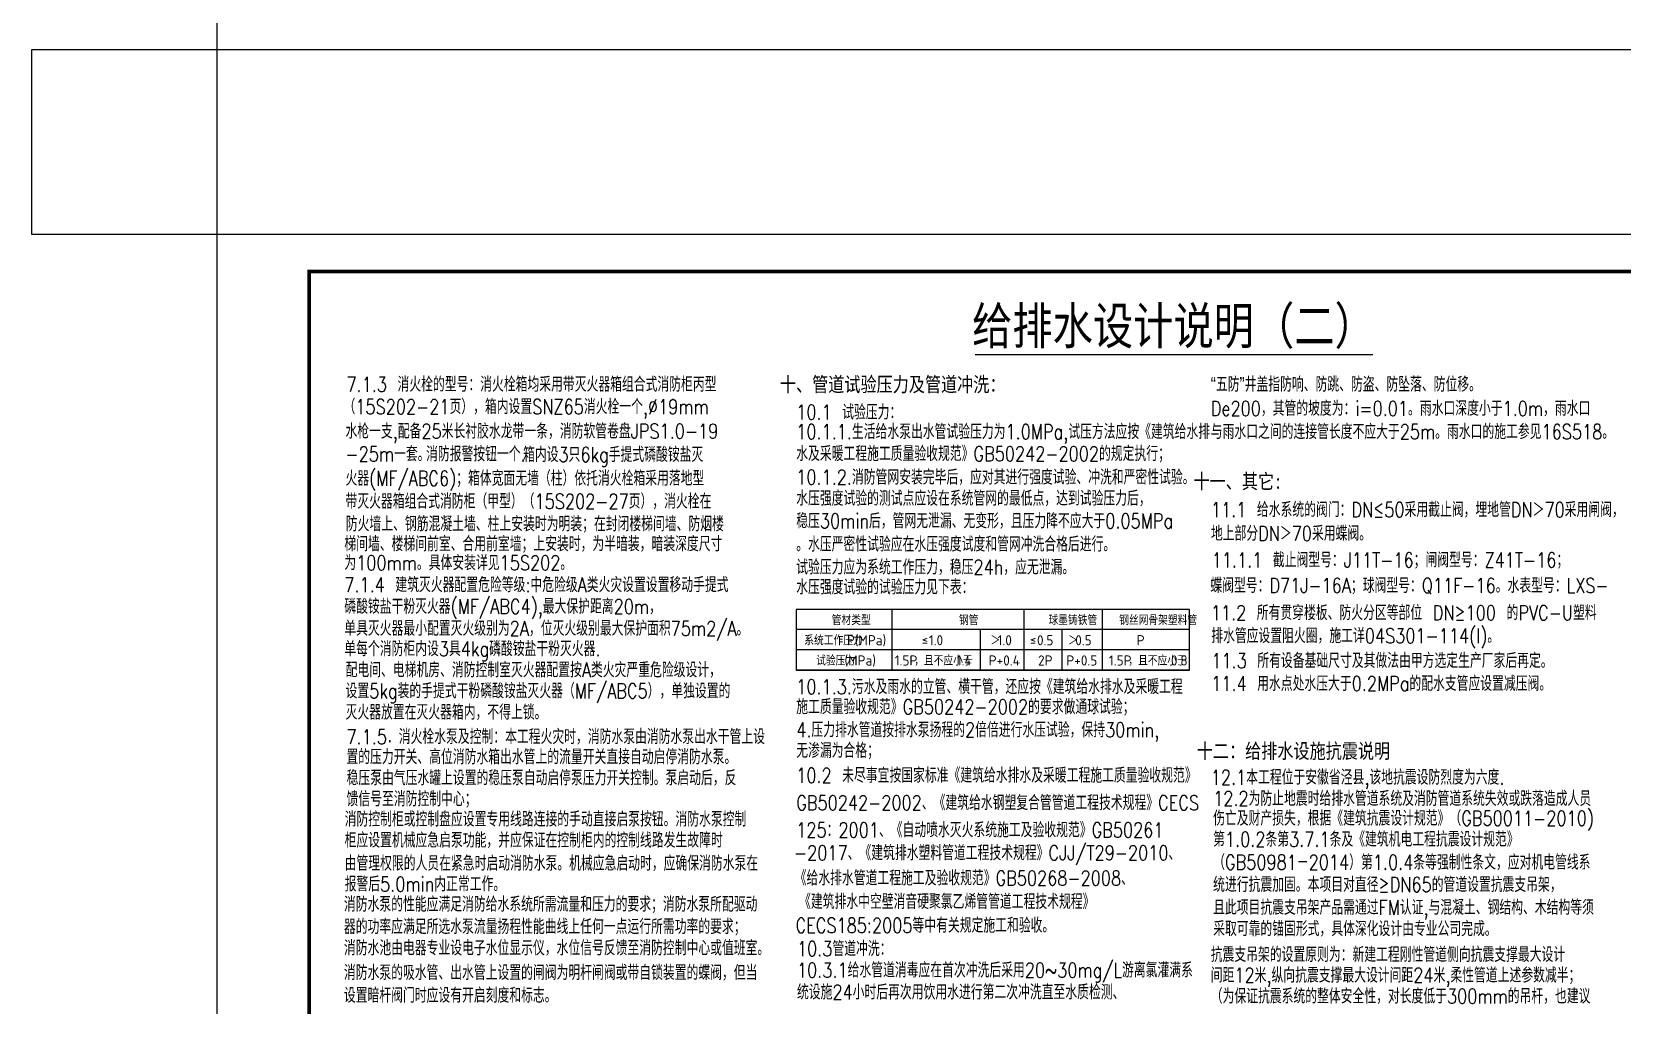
# Model space of a CAD drawing. Extents: x -191212 to 1245715665, y -234495 to 250873.
# Drawn here: x 148538 to 191541, y 136607 to 162908 of the extents above; entities that cross this region are included whole.
import ezdxf

# ---------------------------------------------------------------- set-up
doc = ezdxf.new("R2010")
doc.units = 0
doc.header["$LTSCALE"] = 500
doc.layers.get('0').update_dxf_attribs({"linetype": 'CONTINUOUS'})
for name, color, linetype in [('PUB_TITLE', 4, 'CONTINUOUS'), ('TWT_SYMB', 3, 'CONTINUOUS'), ('TWT_TEXT', 7, 'CONTINUOUS'), ('TWT_TITLE', 7, 'CONTINUOUS'), ('说明图层', 144, 'CONTINUOUS')]:
    doc.layers.add(name, color=color, linetype=linetype)
doc.styles.add('-黑体', font='simhei.ttf', dxfattribs={"width": 0.8})
doc.styles.add('_HZTXT', font='txt.shx', dxfattribs={"width": 0.8, "bigfont": 'hztxt.shx'})
doc.styles.add('HZ', font='txt', dxfattribs={"bigfont": 'hztxt'})
doc.styles.get("Standard").update_dxf_attribs({"font": 'tssdeng.shx', "width": 0.7, "bigfont": 'hztxt.shx'})

# ---------------------------------------------------------------- blocks, each defined once
blk = doc.blocks.new('gewgew')
at = {"layer": 'PUB_TITLE', "color": 7}
for p, q in [((-147634, -211736), (-147634, -214476)), ((-141678, -211736), (-141678, -214476)), ((-138143, -211736), (-138143, -214476)), ((-134197, -212649), (-151953, -212649)), ((-143641, -212649), (-143641, -214476)), ((-139953, -212649), (-139953, -214476)), ((-134197, -213563), (-151953, -213563)), ((-134197, -214476), (-151953, -214476))]:
    blk.add_line(p, q, dxfattribs=at)
blk.add_lwpolyline([(-151953, -211736), (-151953, -214476), (-134197, -214476), (-134197, -211736)], close=True, dxfattribs=at)
for s, height, p in [('管材类型', 440.6, (-150351, -212444)), ('钢管', 440.6, (-144606, -212444)), ('球墨铸铁管', 440.6, (-140562, -212444)), ('钢丝网骨架塑料管', 440.6, (-137371, -212444)), ('系统工作压力', 440.6, (-151592, -213357)), ('P(MPa)', 456.8, (-149668, -213357)), ('≤', 441, (-146285, -213357)), ('1.0', 456.8, (-145964, -213357)), ('＞', 441, (-143181, -213357)), ('1.0', 456.8, (-142860, -213357)), ('≤', 441, (-141403, -213357)), ('0.5', 456.8, (-141082, -213357)), ('＞', 441, (-139675, -213357)), ('0.5', 456.8, (-139354, -213357)), ('P', 457, (-136577, -213357)), ('试验压力', 440.6, (-151055, -214271)), ('(MPa)', 456.8, (-149772, -214271)), ('1.5P', 456.8, (-147504, -214271)), ('，且不应小于', 440.6, (-146628, -214271)), ('1.4', 456.8, (-144704, -214271)), ('P+0.4', 456.8, (-143262, -214271)), ('2P', 456.8, (-141033, -214271)), ('P+0.5', 456.8, (-139756, -214271)), ('1.5P', 456.8, (-137832, -214271)), ('，且不应小于', 440.6, (-136957, -214271)), ('0.8', 456.8, (-135033, -214271))]:
    blk.add_text(s, height=height, dxfattribs=at).set_placement(p)

msp = doc.modelspace()

# ---------------------------------------------------------------- linework, layer by layer
msp.add_lwpolyline([(153538.4, 157433.3), (148538.4, 157433.3), (148538.4, 162433.3), (153538.4, 162433.3)], close=True)
at = {"layer": 'TWT_SYMB'}
msp.add_line((174048, 154191.7), (184795.7, 154191.7), dxfattribs=at)
at = {"layer": 'TWT_TITLE', "color": 4}
for points in [[(153538.4, 162433.3), (212938.4, 162433.3), (212938.4, 204433.3), (153538.4, 204433.3)], [(153538.4, 115433.3), (212938.4, 115433.3), (212938.4, 157433.3), (153538.4, 157433.3)]]:
    msp.add_lwpolyline(points, close=True, dxfattribs=at)
at = {"layer": 'TWT_TITLE', "color": 4, "const_width": 100}
msp.add_lwpolyline([(156038.4, 116433.3), (211938.4, 116433.3), (211938.4, 156433.3), (156038.4, 156433.3)], close=True, dxfattribs=at)

# ---------------------------------------------------------------- block references
at = {"color": 1, "xscale": 0.5987520000000001, "yscale": 0.5987520000000001, "zscale": 0.5987520000000001}
msp.add_blockref('gewgew', (260190.4, 274079.4), dxfattribs=at)

# ---------------------------------------------------------------- texts
at = {"layer": 'TWT_TEXT', "style": '-黑体', "width": 0.8}
msp.add_text('给排水设计说明（二）', height=997.92, dxfattribs=at).set_placement((173963.1, 154467.8))
at = {"layer": '说明图层', "color": 7, "width": 0.8}
for s, height, style, p in [('7.1.3 消火栓的型号：消火栓箱均采用带灭火器箱组合式消防柜丙型', 399.289, '_HZTXT', (157046.5, 153182.5)), ('十、管道试验压力及管道冲洗：', 399.289, '-黑体', (168766.5, 153182.5)), ('“五防”井盖指防响、防跳、防盗、防坠落、防位移。', 399.289, '_HZTXT', (180416.3, 153182.5)), ('（15S202-21页），箱内设置SNZ65消火栓一个,%%C19mm', 399.289, '_HZTXT', (156966.7, 152578.6)), ('10.1 试验压力：', 399.29, '_HZTXT', (169208.2, 152429.9)), ('De200，其管的坡度为：i=0.01。雨水口深度小于1.0m，雨水口', 399.289, '_HZTXT', (180416.3, 152532)), ('水枪一支,配备25米长衬胶水龙带一条，消防软管卷盘JPS1.0-19', 399.289, '_HZTXT', (157020.4, 151916.5)), ('10.1.1.生活给水泵出水管试验压力为1.0MPa,试压方法应按《建筑给水排', 399.289, 'HZ', (169208.2, 151902.8)), ('与雨水口之间的连接管长度不应大于25m。雨水口的施工参见16S518。', 399.289, '_HZTXT', (180416.3, 151903)), ('-25m一套。', 399.29, '_HZTXT', (157020.4, 151300.3)), ('箱内设3只6kg手提式磷酸铵盐灭', 399.289, '_HZTXT', (161820.8, 151284.1)), ('水及采暖工程施工质量验收规范》GB50242-2002的规定执行；', 399.289, 'HZ', (169208.2, 151308.2)), ('火器(MF/ABC6)；箱体宽面无墙（柱）依托消火栓箱采用落地型', 399.289, '_HZTXT', (157020.4, 150642.9)), ('10.1.2.消防管网安装完毕后，应对其进行强度试验、冲洗和严密性试验。', 399.289, 'HZ', (169208.2, 150673.3)), ('十一、其它:', 399.29, '-黑体', (179950.1, 150561.9)), ('水压强度试验的测试点应设在系统管网的最低点，达到试验压力后，', 399.289, 'HZ', (169208.2, 150101.6)), ('带灭火器箱组合式消防柜（甲型）（15S202-27页），消火栓在', 399.289, '_HZTXT', (157020.4, 150022.1)), ('11.1 给水系统的阀门：DN≤50采用截止阀，埋地管DN＞70采用闸阀，', 399.289, '_HZTXT', (180420.8, 149796)), ('防火墙上、钢筋混凝土墙、柱上安装时为明装；在封闭楼梯间墙、防烟楼', 399.289, '_HZTXT', (157029.9, 149411.2)), ('稳压30min后，管网无泄漏、无变形，且压力降不应大于0.05MPa', 399.289, 'HZ', (169208.2, 149491.2)), ('梯间墙、楼梯间前室、合用前室墙；上安装时，为半暗装，暗装深度尺寸', 399.289, '_HZTXT', (156989.4, 148870.8)), ('。水压严密性试验应在水压强度试度和管网冲洗合格后进行。', 399.289, 'HZ', (169208.2, 148862.5)), ('地上部分DN＞70采用蝶阀。', 399.289, '_HZTXT', (180420.8, 149154.4)), ('为100mm。具体安装详见15S202。    ', 399.289, '_HZTXT', (156989.4, 148360.6)), ('11.1.1 截止阀型号：J11T-16；闸阀型号：Z41T-16；', 399.289, '_HZTXT', (180442.1, 148436.1)), ('试验压力应为系统工作压力，稳压24h，应无泄漏。', 399.289, 'HZ', (169208.2, 148242.1)), ('7.1.4 建筑灭火器配置危险等级:中危险级A类火灾设置设置移动手提式', 399.289, '_HZTXT', (156989.4, 147765.6)), ('水压强度试验的试验压力见下表：', 399.289, 'HZ', (169208.2, 147704.5)), ('蝶阀型号：D71J-16A；球阀型号：Q11F-16。水表型号：LXS-', 399.289, '_HZTXT', (180405.1, 147746.7)), ('磷酸铵盐干粉灭火器(MF/ABC4),最大保护距离20m，', 399.289, '_HZTXT', (156988.2, 147180.3)), ('11.2 所有贯穿楼板、防火分区等部位 DN≥100 的PVC-U塑料', 399.289, '_HZTXT', (180417.4, 147010.1)), ('单具灭火器最小配置灭火级别为2A，位灭火级别最大保护面积75m2/A。', 399.289, '_HZTXT', (156988.2, 146587.9)), ('排水管应设置阻火圈，施工详04S301-114(I)。', 399.289, '_HZTXT', (180429.8, 146388.3)), ('单每个消防柜内设3具4kg磷酸铵盐干粉灭火器.', 399.289, '_HZTXT', (156988.2, 146036.7)), ('配电间、电梯机房、消防控制室灭火器配置按A类火灾严重危险级设计，', 399.289, '_HZTXT', (157022.7, 145465.5)), ('11.3 所有设备基础尺寸及其做法由甲方选定生产厂家后再定。', 399.289, '_HZTXT', (180431.9, 145715.4)), ('设置5kg装的手提式干粉磷酸铵盐灭火器（MF/ABC5），单独设置的', 399.289, '_HZTXT', (157022.7, 144897.9)), ('10.1.3.污水及雨水的立管、横干管，还应按《建筑给水排水及采暖工程', 399.289, 'HZ', (169208.2, 145011.4)), ('11.4 用水点处水压大于0.2MPa的配水支管应设置减压阀。', 399.289, '_HZTXT', (180428.4, 145096.9)), ('灭火器放置在灭火器箱内，不得上锁。', 399.289, '_HZTXT', (157022.7, 144322)), ('施工质量验收规范》GB50242-2002的要求做通球试验；', 399.289, 'HZ', (169208.2, 144468.7)), ('7.1.5．消火栓水泵及控制：本工程火灾时，消防水泵由消防水泵出水干管上设', 399.289, '_HZTXT', (157046.5, 143660.9)), ('4.压力排水管道按排水泵扬程的2倍倍进行水压试验，保持30min,', 399.289, 'HZ', (169208.2, 143846.7)), ('无渗漏为合格；', 399.29, 'HZ', (169208.2, 143285.8)), ('十二：给排水设施抗震说明', 399.289, '-黑体', (180038.6, 143275.9)), ('置的压力开关、高位消防水箱出水管上的流量开关直接自动启停消防水泵。', 399.289, '_HZTXT', (157046.5, 143115.3)), ('稳压泵由气压水罐上设置的稳压泵自动启停泵压力开关控制。泵启动后，反', 399.289, '_HZTXT', (157049.4, 142546.9)), ('10.2 未尽事宜按国家标准《建筑给水排水及采暖工程施工质量验收规范》', 399.289, '_HZTXT', (169208.2, 142617)), ('12.1本工程位于安徽省泾县,该地抗震设防烈度为六度.', 399.289, 'HZ', (180416.3, 142564)), ('馈信号至消防控制中心；', 399.289, '_HZTXT', (157049.4, 141978.5)), ('12.2为防止地震时给排水管道系统及消防管道系统失效或跌落造成人员', 399.289, 'HZ', (180481.1, 141988.8)), ('GB50242-2002、《建筑给水钢塑复合管管道工程技术规程》CECS', 399.289, '_HZTXT', (169208.2, 141876.7)), ('伤亡及财产损失，根据《建筑抗震设计规范》（GB50011-2010)', 399.289, 'HZ', (180481.1, 141456.6)), ('消防控制柜或控制盘应设置专用线路连接的手动直接启泵按钮。消防水泵控制', 399.289, '_HZTXT', (156997.9, 141431.7)), ('125：2001、《自动喷水灭火系统施工及验收规范》GB50261', 399.289, '_HZTXT', (169208.2, 141140.9)), ('柜应设置机械应急启泵功能，并应保证在控制柜内的控制线路发生故障时', 399.289, '_HZTXT', (156997.9, 140863.3)), ('第1.0.2条第3.7.1条及《建筑机电工程抗震设计规范》', 399.289, 'HZ', (180481.1, 140888.6)), ('由管理权限的人员在紧急时启动消防水泵。机械应急启动时，应确保消防水泵在', 399.289, '_HZTXT', (156997.9, 140238.8)), ('-2017、《建筑排水塑料管道工程技术规程》CJJ/T29-2010、', 399.289, '_HZTXT', (169146.7, 140521.2)), ('（GB50981－2014）第1.0.4条等强制性条文，应对机电管线系', 399.289, 'HZ', (180481.1, 140267.4)), ('《给水排水管道工程施工及验收规范》GB50268-2008、', 399.289, '_HZTXT', (169166.8, 139841.5)), ('报警后5.0min内正常工作。', 399.289, '_HZTXT', (156997.9, 139678.7)), ('统进行抗震加固。本项目对直径≥DN65的管道设置抗震支吊架，', 399.289, 'HZ', (180481.1, 139664.1)), ('消防水泵的性能应满足消防给水系统所需流量和压力的要求；消防水泵所配驱动', 399.289, '_HZTXT', (156977.9, 139133)), (' 《建筑排水中空壁消音硬聚氯乙烯管管道工程技术规程》', 399.289, '_HZTXT', (169000.1, 139204.9)), ('且此项目抗震支吊架产品需通过FM认证,与混凝土、钢结构、木结构等须', 399.289, 'HZ', (180481.1, 139047.5)), ('器的功率应满足所选水泵流量扬程性能曲线上任何一点运行所需功率的要求；', 399.289, '_HZTXT', (156977.9, 138527.6)), ('CECS185:2005等中有关规定施工和验收。', 399.289, '_HZTXT', (169189.1, 138563.6)), ('采取可靠的锚固形式，具体深化设计由专业公司完成。', 399.289, 'HZ', (180481.1, 138470.7)), ('消防水池由电器专业设电子水位显示仪，水位信号反馈至消防控制中心或值班室。', 399.289, '_HZTXT', (156977.9, 137952.1)), ('10.3管道冲洗：', 399.29, '_HZTXT', (169228.1, 137932.5)), ('抗震支吊架的设置原则为：新建工程刚性管道侧向抗震支撑最大设计', 399.289, '_HZTXT', (180416.3, 137773.4)), ('消防水泵的吸水管、出水管上设置的闸阀为明杆闸阀或带自锁装置的蝶阀，但当', 399.289, '_HZTXT', (156977.9, 137285.6)), ('10.3.1给水管道消毒应在首次冲洗后采用20~30mg/L游离氯灌满系', 399.289, '_HZTXT', (169228.1, 137354.1)), ('间距12米,纵向抗震支撑最大设计间距24米,柔性管道上述参数减半；', 399.289, '_HZTXT', (180416.3, 137215.4)), ('统设施24小时后再次用饮用水进行第二次冲洗直至水质检测、', 399.289, '_HZTXT', (169228.1, 136759.9)), ('设置暗杆阀门时应设有开启刻度和标志。', 399.289, '_HZTXT', (156977.9, 136671.9)), ('（为保证抗震系统的整体安全性，对长度低于300mm的吊杆，也建议', 399.289, '_HZTXT', (180416.3, 136649.9))]:
    msp.add_text(s, height=height, rotation=360, dxfattribs=dict(at, style=style)).set_placement(p)
at = {"layer": '说明图层', "color": 6, "style": '_HZTXT', "width": 0.8}
msp.add_text('消防报警按钮一个.', height=399.29, rotation=360, dxfattribs=at).set_placement((159199.1, 151300.3))

doc.saveas('drawing.dxf')
